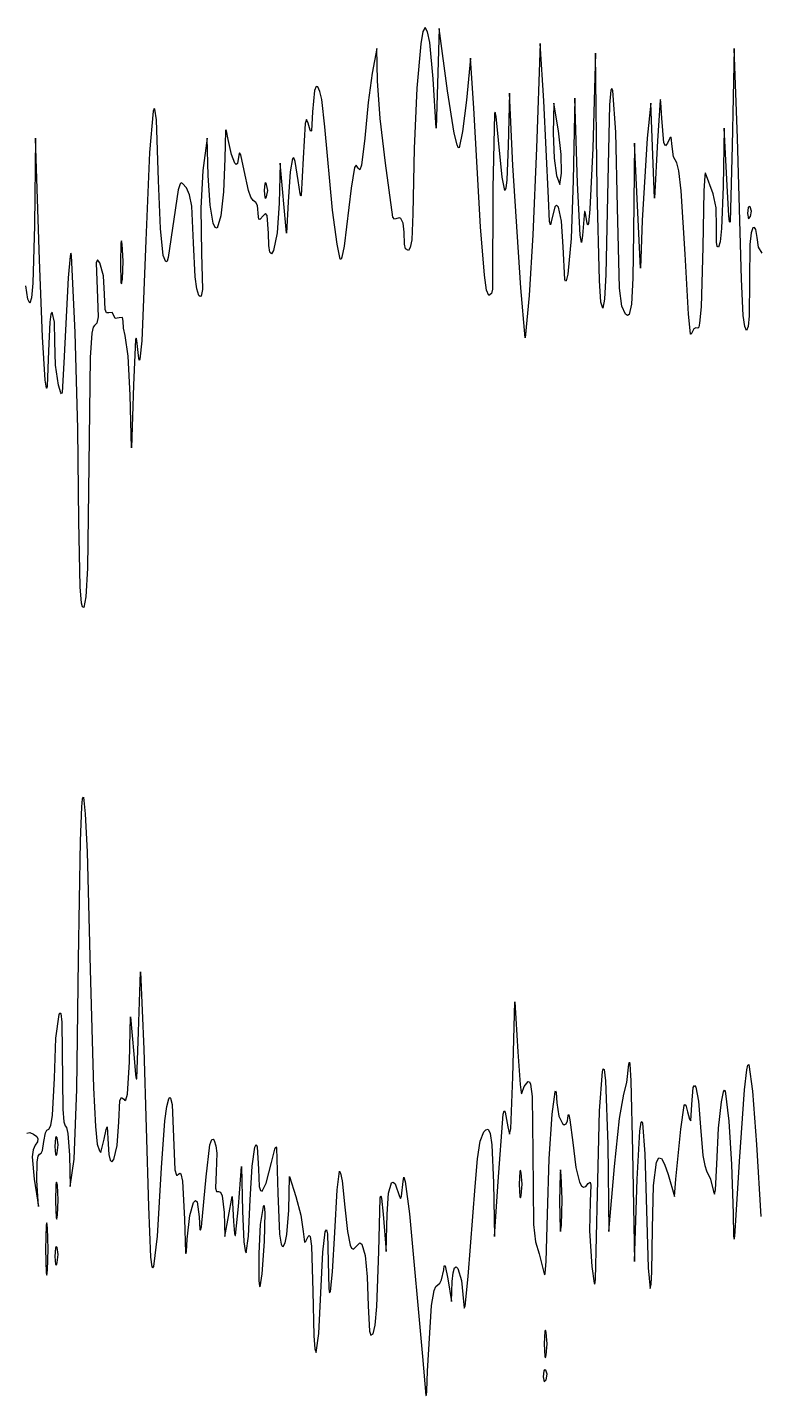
# Model space of a CAD drawing. Header units: metres. Extents: x -207 to 207, y -56 to 56.
# Drawn here: x 0 to 51.8, y -53.6 to 43.1 of the extents above; entities that cross this region are included whole.
import ezdxf

# ---------------------------------------------------------------- set-up
doc = ezdxf.new("R2010")
doc.units = ezdxf.units.M

msp = doc.modelspace()

# ---------------------------------------------------------------- linework, layer by layer
for p, q in [((27.9647, 42.8117), (27.8173, 41.9351)), ((28.1102, 43.0951), (27.9647, 42.8117)), ((28.2802, 42.7852), (28.1102, 43.0951)), ((28.4426, 42.0223), (28.2802, 42.7852)), ((29.1151, 43.0242), (28.8882, 35.9686)), ((29.6912, 38.6145), (29.1151, 43.0242)), ((24.6972, 41.6131), (24.3775, 39.8492)), ((24.7512, 39.32), (24.6972, 41.6131)), ((27.8173, 41.9351), (27.5431, 38.8095)), ((28.6919, 39.4682), (28.4426, 42.0223)), ((36.2567, 41.9659), (36.0067, 34.5575)), ((36.5197, 37.9089), (36.2567, 41.9659)), ((49.9647, 41.6131), (49.8313, 34.7339)), ((50.2104, 35.2631), (49.9647, 41.6131)), ((31.3179, 40.9075), (31.0405, 37.9427)), ((31.5528, 37.3797), (31.3179, 40.9075)), ((40.1609, 41.2603), (39.9727, 34.5575)), ((40.2779, 31.5589), (40.1609, 41.2603)), ((24.3775, 39.8492), (24.0903, 37.7744)), ((20.4102, 38.905), (20.2967, 38.6263)), ((20.5409, 38.8834), (20.4102, 38.905)), ((20.6781, 38.5746), (20.5409, 38.8834)), ((24.9395, 36.6643), (24.7512, 39.32)), ((27.5431, 38.8095), (27.3402, 34.5317)), ((28.8882, 35.9686), (28.6919, 39.4682)), ((41.3197, 38.7789), (41.2568, 38.6653)), ((41.3897, 38.6145), (41.3197, 38.7789)), ((20.2967, 38.6263), (20.1636, 37.1152)), ((20.8111, 37.9918), (20.6781, 38.5746)), ((21.0217, 36.0568), (20.8111, 37.9918)), ((24.0903, 37.7744), (23.8488, 35.2631)), ((30.1709, 35.6136), (29.6912, 38.6145)), ((31.0405, 37.9427), (30.7718, 35.7353)), ((34.0777, 38.4381), (33.9929, 34.7339)), ((34.3221, 33.3228), (34.0777, 38.4381)), ((36.8408, 31.0297), (36.5197, 37.9089)), ((37.2214, 37.7326), (37.185, 35.616)), ((37.5457, 35.7923), (37.2214, 37.7326)), ((38.7002, 38.0853), (38.5899, 32.2645)), ((38.9026, 32.0881), (38.7002, 38.0853)), ((41.2568, 38.6653), (41.1528, 37.6125)), ((41.6134, 35.6806), (41.3897, 38.6145)), ((44.0832, 37.7325), (43.8298, 35.2631)), ((44.335, 31.0297), (44.0832, 37.7325)), ((44.7376, 37.9448), (44.547, 35.0867)), ((44.7689, 37.9895), (44.7376, 37.9448)), ((44.7975, 37.7861), (44.7689, 37.9895)), ((44.8542, 36.6742), (44.7975, 37.7861)), ((8.88649, 37.1653), (8.62163, 34.2518)), ((8.94897, 37.3533), (8.88649, 37.1653)), ((9.00862, 37.3189), (8.94897, 37.3533)), ((9.1167, 36.5701), (9.00862, 37.3189)), ((20.1636, 37.1152), (20.081, 35.7854)), ((32.0398, 29.0013), (31.5528, 37.3797)), ((33.0322, 36.9772), (32.9121, 31.7353)), ((33.0755, 37.0949), (33.0322, 36.9772)), ((33.1317, 36.8016), (33.0755, 37.0949)), ((33.2975, 35.114), (33.1317, 36.8016)), ((41.1528, 37.6125), (41.035, 32.2645)), ((9.26924, 32.2645), (9.1167, 36.5701)), ((13.9999, 35.7892), (13.9482, 33.8395)), ((14.032, 35.8627), (13.9999, 35.7892)), ((14.0739, 35.7821), (14.032, 35.8627)), ((14.1909, 35.1814), (14.0739, 35.7821)), ((19.6236, 36.2918), (19.484, 33.852)), ((19.7252, 36.596), (19.6236, 36.2918)), ((19.8526, 36.3214), (19.7252, 36.596)), ((19.9933, 35.8412), (19.8526, 36.3214)), ((20.0427, 35.7576), (19.9933, 35.8412)), ((20.081, 35.7854), (20.0427, 35.7576)), ((21.5726, 30.1714), (21.0217, 36.0568)), ((25.3163, 33.4992), (24.9395, 36.6643)), ((37.7451, 34.1111), (37.5457, 35.7923)), ((44.998, 34.9469), (44.8542, 36.6742)), ((49.2739, 35.9686), (49.2035, 31.8443)), ((49.4859, 31.9117), (49.2739, 35.9686)), ((0.56009, 35.2631), (0.49422, 29.0895)), ((0.83813, 26.6788), (0.56009, 35.2631)), ((12.7005, 35.2631), (12.4077, 32.97)), ((12.7735, 32.6172), (12.7005, 35.2631)), ((14.4191, 34.1008), (14.1909, 35.1814)), ((23.8488, 35.2631), (23.6261, 33.3487)), ((30.3735, 34.7892), (30.1709, 35.6136)), ((30.7718, 35.7353), (30.5152, 34.5913)), ((33.5648, 32.5026), (33.2975, 35.114)), ((37.185, 35.616), (37.2355, 33.862)), ((41.7327, 30.3608), (41.6134, 35.6806)), ((42.9261, 34.9103), (42.8546, 28.6233)), ((43.3457, 26.0909), (42.9261, 34.9103)), ((43.8298, 35.2631), (43.461, 29.4422)), ((44.547, 35.0867), (44.335, 31.0297)), ((45.109, 34.728), (44.998, 34.9469)), ((45.2526, 34.9103), (45.109, 34.728)), ((45.4149, 35.2572), (45.2526, 34.9103)), ((45.5098, 35.3425), (45.4149, 35.2572)), ((45.5806, 34.6665), (45.5098, 35.3425)), ((50.5002, 25.2971), (50.2104, 35.2631)), ((8.62163, 34.2518), (8.3652, 28.0311)), ((14.6547, 33.506), (14.4191, 34.1008)), ((14.9549, 34.0577), (14.8494, 33.468)), ((14.9961, 34.237), (14.9549, 34.0577)), ((15.0777, 34.0947), (14.9961, 34.237)), ((15.3151, 32.9862), (15.0777, 34.0947)), ((18.825, 33.8682), (18.7317, 33.8264)), ((18.9251, 33.6215), (18.825, 33.8682)), ((19.484, 33.852), (19.362, 31.2241)), ((27.3402, 34.5317), (27.2609, 29.9153)), ((30.4536, 34.6037), (30.3735, 34.7892)), ((30.5152, 34.5913), (30.4536, 34.6037)), ((33.9929, 34.7339), (33.8999, 32.3194)), ((36.0067, 34.5575), (35.7469, 28.4445)), ((37.2355, 33.862), (37.4083, 32.6173)), ((37.7691, 32.7937), (37.7451, 34.1111)), ((39.9727, 34.5575), (39.7795, 30.2382)), ((45.6905, 33.9389), (45.5806, 34.6665)), ((45.9201, 33.5227), (45.6905, 33.9389)), ((49.8313, 34.7339), (49.687, 29.3825)), ((12.4077, 32.97), (12.2565, 30.3143)), ((13.9482, 33.8395), (13.8661, 31.4784)), ((14.7602, 33.4129), (14.6547, 33.506)), ((14.8494, 33.468), (14.7602, 33.4129)), ((15.632, 31.5708), (15.3151, 32.9862)), ((17.8605, 33.4992), (17.7928, 30.677)), ((18.3169, 28.5603), (17.8605, 33.4992)), ((18.565, 32.8755), (18.4233, 30.7652)), ((18.7317, 33.8264), (18.565, 32.8755)), ((19.147, 32.2645), (18.9251, 33.6215)), ((23.1226, 33.192), (22.8827, 31.7353)), ((23.2452, 33.3485), (23.1226, 33.192)), ((23.3778, 33.1464), (23.2452, 33.3485)), ((23.5039, 33.0277), (23.3778, 33.1464)), ((23.6261, 33.3487), (23.5039, 33.0277)), ((25.8386, 29.686), (25.3163, 33.4992)), ((34.8784, 24.6797), (34.3221, 33.3228)), ((46.0643, 32.9529), (45.9201, 33.5227)), ((46.2244, 31.5451), (46.0643, 32.9529)), ((9.39491, 28.891), (9.26924, 32.2645)), ((10.7892, 32.0487), (10.6569, 31.6075)), ((10.8694, 32.1071), (10.7892, 32.0487)), ((10.9675, 32.0702), (10.8694, 32.1071)), ((11.2433, 31.7488), (10.9675, 32.0702)), ((12.9068, 30.5414), (12.7735, 32.6172)), ((16.7858, 32.0523), (16.7335, 31.559)), ((16.8423, 32.1016), (16.7858, 32.0523)), ((16.9114, 32), (16.8423, 32.1016)), ((16.9848, 31.559), (16.9114, 32)), ((19.2769, 31.3366), (19.147, 32.2645)), ((33.7614, 31.5734), (33.5648, 32.5026)), ((33.8999, 32.3194), (33.8371, 31.7374)), ((37.4083, 32.6173), (37.6474, 31.9879)), ((37.6474, 31.9879), (37.7691, 32.7937)), ((38.5899, 32.2645), (38.4373, 28.1685)), ((39.0859, 28.416), (38.9026, 32.0881)), ((41.035, 32.2645), (40.8995, 25.6252)), ((47.8946, 32.5997), (47.837, 31.55)), ((47.9258, 32.8143), (47.8946, 32.5997)), ((47.9575, 32.7936), (47.9258, 32.8143)), ((48.4844, 31.3335), (47.9575, 32.7936)), ((49.6078, 29.7788), (49.4859, 31.9117)), ((10.6569, 31.6075), (9.95047, 26.824)), ((11.4636, 31.2552), (11.2433, 31.7488)), ((11.619, 30.4563), (11.4636, 31.2552)), ((13.8661, 31.4784), (13.6737, 29.7825)), ((15.7996, 31.0962), (15.632, 31.5708)), ((15.9458, 30.8696), (15.7996, 31.0962)), ((16.7335, 31.559), (16.7858, 31.0657)), ((16.7858, 31.0657), (16.8423, 31.0164)), ((16.8423, 31.0164), (16.9114, 31.118)), ((16.9114, 31.118), (16.9848, 31.559)), ((19.3237, 31.172), (19.2769, 31.3366)), ((19.362, 31.2241), (19.3237, 31.172)), ((22.8827, 31.7353), (22.3877, 27.6286)), ((32.9121, 31.7353), (32.879, 24.5915)), ((33.8371, 31.7374), (33.7614, 31.5734)), ((36.9236, 29.3733), (36.8408, 31.0297)), ((40.4422, 25.199), (40.2779, 31.5589)), ((46.5139, 27.0637), (46.2244, 31.5451)), ((47.837, 31.55), (47.7629, 27.5693)), ((48.7107, 30.3327), (48.4844, 31.3335)), ((49.2035, 31.8443), (49.0761, 28.8835)), ((11.7441, 27.8755), (11.619, 30.4563)), ((12.2565, 30.3143), (12.3041, 27.1492)), ((13.1246, 29.2658), (12.9068, 30.5414)), ((16.1379, 30.7166), (15.9458, 30.8696)), ((16.2529, 30.5113), (16.1379, 30.7166)), ((16.3302, 29.7068), (16.2529, 30.5113)), ((17.7928, 30.677), (17.6438, 28.5827)), ((18.4233, 30.7652), (18.3169, 28.5603)), ((21.8895, 27.7718), (21.5726, 30.1714)), ((37.2836, 30.4203), (37.0411, 29.354)), ((37.4184, 30.5306), (37.2836, 30.4203)), ((37.5506, 30.3837), (37.4184, 30.5306)), ((37.7726, 29.3913), (37.5506, 30.3837)), ((39.3855, 30.0727), (39.2394, 28.3839)), ((39.4225, 30.087), (39.3855, 30.0727)), ((39.4653, 29.9525), (39.4225, 30.087)), ((39.7795, 30.2382), (39.6738, 29.2468)), ((41.8704, 24.6643), (41.7327, 30.3608)), ((48.7308, 28.9859), (48.7107, 30.3327)), ((50.968, 30.357), (50.9251, 29.9421)), ((51.0298, 30.4345), (50.968, 30.357)), ((51.1104, 30.4051), (51.0298, 30.4345)), ((51.2065, 30.1186), (51.1104, 30.4051)), ((51.1382, 29.729), (51.2065, 30.1186)), ((0.49422, 29.0895), (0.37189, 25.031)), ((13.2787, 28.9421), (13.1246, 29.2658)), ((13.6737, 29.7825), (13.4015, 28.9015)), ((16.354, 29.547), (16.3302, 29.7068)), ((16.4198, 29.5084), (16.354, 29.547)), ((16.6776, 29.795), (16.4198, 29.5084)), ((16.8355, 29.9415), (16.6776, 29.795)), ((16.9434, 29.7969), (16.8355, 29.9415)), ((17.0303, 28.5603), (16.9434, 29.7969)), ((25.9502, 29.5485), (25.8386, 29.686)), ((26.2026, 29.6186), (25.9502, 29.5485)), ((26.3137, 29.6476), (26.2026, 29.6186)), ((26.4113, 29.5924), (26.3137, 29.6476)), ((26.5617, 29.2492), (26.4113, 29.5924)), ((26.6444, 28.6277), (26.5617, 29.2492)), ((27.2609, 29.9153), (27.1688, 28.0863)), ((36.9813, 29.1316), (36.9236, 29.3733)), ((37.0411, 29.354), (36.9813, 29.1316)), ((37.8794, 27.5901), (37.7726, 29.3913)), ((39.5792, 29.2658), (39.4653, 29.9525)), ((39.6243, 29.1192), (39.5792, 29.2658)), ((39.6738, 29.2468), (39.6243, 29.1192)), ((43.461, 29.4422), (43.3457, 26.0909)), ((49.6509, 29.349), (49.6078, 29.7788)), ((49.6696, 29.306), (49.6509, 29.349)), ((49.687, 29.3825), (49.6696, 29.306)), ((50.9251, 29.9421), (50.9958, 29.5759)), ((50.9958, 29.5759), (51.1382, 29.729)), ((9.59825, 26.9728), (9.39491, 28.891)), ((13.4015, 28.9015), (13.2787, 28.9421)), ((17.0652, 27.6765), (17.0303, 28.5603)), ((17.6438, 28.5827), (17.3896, 27.3166)), ((26.6501, 27.7665), (26.6444, 28.6277)), ((27.1688, 28.0863), (27.0691, 27.5299)), ((32.3124, 25.5755), (32.0398, 29.0013)), ((35.7469, 28.4445), (35.4734, 24.1506)), ((38.4373, 28.1685), (38.213, 25.6626)), ((39.1702, 27.9026), (39.0859, 28.416)), ((39.2394, 28.3839), (39.1702, 27.9026)), ((42.8546, 28.6233), (42.8, 25.3624)), ((48.7189, 27.9089), (48.7308, 28.9859)), ((49.0761, 28.8835), (48.9768, 27.9454)), ((51.1705, 28.5813), (51.0889, 27.7608)), ((51.2863, 28.9357), (51.1705, 28.5813)), ((51.4091, 28.9419), (51.2863, 28.9357)), ((51.5097, 28.8146), (51.4091, 28.9419)), ((51.6026, 28.2492), (51.5097, 28.8146)), ((51.7062, 27.5622), (51.6026, 28.2492)), ((3.05621, 27.1423), (3.00327, 26.9159)), ((3.10623, 26.9646), (3.05621, 27.1423)), ((6.60321, 27.8533), (6.56302, 26.4437)), ((6.64728, 28.0218), (6.60321, 27.8533)), ((6.70186, 27.7745), (6.64728, 28.0218)), ((6.76114, 26.5794), (6.70186, 27.7745)), ((8.3652, 28.0311), (8.07594, 20.9416)), ((11.8571, 25.463), (11.7441, 27.8755)), ((12.3041, 27.1492), (12.3634, 24.5607)), ((17.1463, 27.2015), (17.0652, 27.6765)), ((17.2593, 27.095), (17.1463, 27.2015)), ((17.3896, 27.3166), (17.2593, 27.095)), ((22.1202, 26.7042), (21.8895, 27.7718)), ((22.3877, 27.6286), (22.2382, 26.8522)), ((26.7307, 27.4551), (26.6501, 27.7665)), ((26.9473, 27.3256), (26.7307, 27.4551)), ((27.0691, 27.5299), (26.9473, 27.3256)), ((37.9996, 25.2891), (37.8794, 27.5901)), ((47.7629, 27.5693), (47.6431, 23.3369)), ((48.7758, 27.6187), (48.7189, 27.9089)), ((48.8685, 27.5565), (48.7758, 27.6187)), ((48.9768, 27.9454), (48.8685, 27.5565)), ((51.0889, 27.7608), (51.0584, 25.2107)), ((51.9554, 27.1492), (51.7062, 27.5622)), ((1.05058, 21.2346), (0.83813, 26.6788)), ((3.00327, 26.9159), (2.87123, 25.3853)), ((3.36304, 21.5362), (3.10623, 26.9646)), ((4.9379, 26.6672), (4.85225, 26.4559)), ((4.85225, 26.4559), (4.92757, 24.5915)), ((5.11244, 26.4654), (4.9379, 26.6672)), ((5.36763, 25.5289), (5.11244, 26.4654)), ((6.56302, 26.4437), (6.60577, 25.0906)), ((6.70468, 25.3051), (6.76114, 26.5794)), ((9.7805, 26.5323), (9.59825, 26.9728)), ((9.86287, 26.57), (9.7805, 26.5323)), ((9.95047, 26.824), (9.86287, 26.57)), ((22.1768, 26.7101), (22.1202, 26.7042)), ((22.2382, 26.8522), (22.1768, 26.7101)), ((46.7517, 22.822), (46.5139, 27.0637)), ((2.87123, 25.3853), (2.5677, 19.3881)), ((5.43965, 24.2374), (5.36763, 25.5289)), ((6.65054, 24.9832), (6.70468, 25.3051)), ((11.9765, 24.6082), (11.8571, 25.463)), ((32.4691, 24.5333), (32.3124, 25.5755)), ((38.0475, 25.153), (37.9996, 25.2891)), ((38.0998, 25.1755), (38.0475, 25.153)), ((38.213, 25.6626), (38.0998, 25.1755)), ((40.5552, 23.6761), (40.4422, 25.199)), ((40.8995, 25.6252), (40.7937, 23.8983)), ((42.8, 25.3624), (42.7075, 23.5272)), ((50.6198, 22.7433), (50.5002, 25.2971)), ((51.0584, 25.2107), (51.0322, 22.7179)), ((0.01637, 23.8893), (-0.125, 24.8367)), ((0.37189, 25.031), (0.27057, 23.9888)), ((4.92757, 24.5915), (4.98546, 22.6431)), ((5.49164, 23.1627), (5.43965, 24.2374)), ((6.60577, 25.0906), (6.65054, 24.9832)), ((12.1214, 24.1506), (11.9765, 24.6082)), ((12.3634, 24.5607), (12.2813, 24.1041)), ((32.6141, 24.1506), (32.4691, 24.5333)), ((32.8248, 24.2801), (32.6141, 24.1506)), ((32.879, 24.5915), (32.8248, 24.2801)), ((35.1902, 21.152), (34.8784, 24.6797)), ((42.0317, 23.4005), (41.8704, 24.6643)), ((0.15015, 23.6075), (0.01637, 23.8893)), ((0.27057, 23.9888), (0.15015, 23.6075)), ((12.2112, 24.0671), (12.1214, 24.1506)), ((12.2813, 24.1041), (12.2112, 24.0671)), ((35.4734, 24.1506), (35.1902, 21.152)), ((40.6757, 23.2455), (40.5552, 23.6761)), ((40.7937, 23.8983), (40.6757, 23.2455)), ((42.2803, 22.8391), (42.0317, 23.4005)), ((42.7075, 23.5272), (42.545, 22.794)), ((47.6431, 23.3369), (47.5317, 22.1892)), ((1.56944, 22.2681), (1.48027, 20.2406)), ((1.65071, 22.8307), (1.56944, 22.2681)), ((1.74483, 22.9731), (1.65071, 22.8307)), ((1.89592, 22.2624), (1.74483, 22.9731)), ((1.92677, 20.8859), (1.89592, 22.2624)), ((4.98546, 22.6431), (4.89752, 22.1824)), ((5.59221, 22.927), (5.49164, 23.1627)), ((5.73773, 22.9135), (5.59221, 22.927)), ((5.98952, 22.9533), (5.73773, 22.9135)), ((6.09424, 22.7395), (5.98952, 22.9533)), ((6.20479, 22.5292), (6.09424, 22.7395)), ((6.47061, 22.5777), (6.20479, 22.5292)), ((6.71315, 22.602), (6.47061, 22.5777)), ((6.76773, 22.3339), (6.71315, 22.602)), ((6.77841, 21.842), (6.76773, 22.3339)), ((42.4274, 22.7395), (42.2803, 22.8391)), ((42.545, 22.794), (42.4274, 22.7395)), ((46.8556, 21.6738), (46.7517, 22.822)), ((50.725, 21.9664), (50.6198, 22.7433)), ((51.0322, 22.7179), (50.9554, 21.9596)), ((3.5479, 14.7207), (3.36304, 21.5362)), ((4.54579, 21.4918), (4.42212, 19.7668)), ((4.6297, 21.9014), (4.54579, 21.4918)), ((4.72932, 22.0339), (4.6297, 21.9014)), ((4.89752, 22.1824), (4.72932, 22.0339)), ((6.91525, 21.3283), (6.77841, 21.842)), ((7.10689, 19.8665), (6.91525, 21.3283)), ((46.8979, 21.4238), (46.8556, 21.6738)), ((46.9314, 21.4209), (46.8979, 21.4238)), ((47.125, 21.8007), (46.9314, 21.4209)), ((47.2584, 21.8702), (47.125, 21.8007)), ((47.3959, 21.841), (47.2584, 21.8702)), ((47.4664, 21.908), (47.3959, 21.841)), ((47.5317, 22.1892), (47.4664, 21.908)), ((50.8454, 21.6811), (50.725, 21.9664)), ((50.9554, 21.9596), (50.8454, 21.6811)), ((1.24623, 18.1683), (1.05058, 21.2346)), ((1.97951, 19.2162), (1.92677, 20.8859)), ((7.64032, 21.0349), (7.49184, 17.8006)), ((7.67902, 21.1264), (7.64032, 21.0349)), ((7.72319, 20.9608), (7.67902, 21.1264)), ((7.83762, 19.9172), (7.72319, 20.9608)), ((8.07594, 20.9416), (7.9482, 19.6372)), ((1.48027, 20.2406), (1.39836, 17.7477)), ((2.5677, 19.3881), (2.45158, 17.2943)), ((4.42212, 19.7668), (4.33035, 12.177)), ((7.24927, 17.095), (7.10689, 19.8665)), ((7.89047, 19.5749), (7.83762, 19.9172)), ((7.9482, 19.6372), (7.89047, 19.5749)), ((2.18315, 17.8006), (1.97951, 19.2162)), ((1.32941, 17.6105), (1.24623, 18.1683)), ((1.36588, 17.5901), (1.32941, 17.6105)), ((1.39836, 17.7477), (1.36588, 17.5901)), ((2.34656, 17.2643), (2.18315, 17.8006)), ((7.49184, 17.8006), (7.35657, 13.3908)), ((2.40511, 17.2033), (2.34656, 17.2643)), ((2.45158, 17.2943), (2.40511, 17.2033)), ((7.35657, 13.3908), (7.24927, 17.095)), ((3.62479, 8.19801), (3.5479, 14.7207)), ((4.33035, 12.177), (4.23705, 4.86926)), ((3.71487, 3.5518), (3.62479, 8.19801)), ((4.23705, 4.86926), (4.12617, 2.86337)), ((3.82535, 2.41515), (3.71487, 3.5518)), ((3.89633, 2.15408), (3.82535, 2.41515)), ((3.97757, 2.10196), (3.89633, 2.15408)), ((4.12617, 2.86337), (3.97757, 2.10196)), ((3.83762, -11.99), (3.89384, -11.4103)), ((3.89384, -11.4103), (3.95169, -11.3036)), ((3.95169, -11.3036), (4.07735, -12.4822)), ((3.7356, -14.3805), (3.83762, -11.99)), ((4.07735, -12.4822), (4.21086, -15.1698)), ((3.61226, -22.7689), (3.7356, -14.3805)), ((4.21086, -15.1698), (4.43765, -23.4744)), ((3.49304, -31.9345), (3.61226, -22.7689)), ((4.43765, -23.4744), (4.6628, -31.8308)), ((7.85768, -27.8841), (7.98434, -23.6508)), ((7.98434, -23.6508), (8.22733, -29.1189)), ((34.3293, -31.0591), (34.4531, -25.7675)), ((34.4531, -25.7675), (34.6692, -29.2953)), ((2.00711, -28.3345), (2.22469, -26.6494)), ((2.22469, -26.6494), (2.28825, -26.5336)), ((2.28825, -26.5336), (2.34264, -26.5911)), ((2.34264, -26.5911), (2.42227, -27.2014)), ((7.21074, -30.0008), (7.27968, -26.8258)), ((7.27968, -26.8258), (7.50536, -29.4716)), ((2.42227, -27.2014), (2.4866, -33.3378)), ((7.7179, -31.2055), (7.85768, -27.8841)), ((1.89607, -31.1473), (2.00711, -28.3345)), ((7.50536, -29.4716), (7.63623, -30.9005)), ((8.22733, -29.1189), (8.55869, -40.2314)), ((34.6692, -29.2953), (34.8419, -31.6115)), ((7.07619, -32.286), (7.21074, -30.0008)), ((7.63623, -30.9005), (7.68127, -31.2022)), ((40.442, -33.4661), (40.6609, -30.6762)), ((40.6609, -30.6762), (40.7191, -30.5044)), ((40.7191, -30.5044), (40.7764, -30.5542)), ((40.7764, -30.5542), (40.8836, -31.341)), ((42.3734, -31.4538), (42.5338, -30.1772)), ((42.5338, -30.1772), (42.5619, -30.0167)), ((42.5619, -30.0167), (42.5935, -30.1732)), ((42.5935, -30.1732), (42.6629, -31.3358)), ((50.709, -31.9837), (50.8771, -30.5647)), ((50.8771, -30.5647), (50.949, -30.2331)), ((50.949, -30.2331), (51.0092, -30.191)), ((51.0092, -30.191), (51.2778, -32.073)), ((1.77299, -33.7623), (1.89607, -31.1473)), ((4.6628, -31.8308), (4.79451, -34.5745)), ((7.68127, -31.2022), (7.7179, -31.2055)), ((34.1785, -34.734), (34.3293, -31.0591)), ((34.8419, -31.6115), (34.9101, -32.1797)), ((34.9537, -32.2265), (35.1146, -31.7355)), ((35.1146, -31.7355), (35.4056, -31.3928)), ((35.4056, -31.3928), (35.4992, -31.4084)), ((35.4992, -31.4084), (35.5772, -31.5848)), ((35.5772, -31.5848), (35.6887, -32.4472)), ((40.8836, -31.341), (41.035, -35.8216)), ((42.1648, -32.2939), (42.3734, -31.4538)), ((42.6629, -31.3358), (42.7964, -36.3508)), ((46.9747, -33.0288), (47.0829, -31.8177)), ((47.0829, -31.8177), (47.1686, -31.6669)), ((47.1686, -31.6669), (47.2646, -31.7913)), ((47.2646, -31.7913), (47.455, -32.7816)), ((3.2868, -36.88), (3.49304, -31.9345)), ((6.44702, -34.2341), (6.53551, -32.7381)), ((6.53551, -32.7381), (6.64363, -32.526)), ((6.64363, -32.526), (6.79979, -32.6466)), ((6.79979, -32.6466), (6.88351, -32.7284)), ((6.88351, -32.7284), (6.95723, -32.6972)), ((6.95723, -32.6972), (7.07619, -32.286)), ((9.84503, -33.1703), (9.98717, -32.6213)), ((9.98717, -32.6213), (10.0549, -32.5288)), ((10.0549, -32.5288), (10.1186, -32.5619)), ((10.1186, -32.5619), (10.2277, -33.0178)), ((34.9101, -32.1797), (34.9356, -32.2743)), ((34.9356, -32.2743), (34.9537, -32.2265)), ((35.6887, -32.4472), (35.7463, -36.3991)), ((37.1024, -33.7091), (37.3045, -32.1157)), ((37.3045, -32.1157), (37.3473, -32.0584)), ((37.3473, -32.0584), (37.3848, -32.1633)), ((37.3848, -32.1633), (37.4396, -32.9112)), ((41.8755, -34.0148), (42.1648, -32.2939)), ((47.455, -32.7816), (47.5892, -34.6207)), ((48.8764, -34.7005), (49.0829, -32.823)), ((49.0829, -32.823), (49.2322, -32.1276)), ((49.2322, -32.1276), (49.2899, -32.0088)), ((49.2899, -32.0088), (49.3424, -32.0592)), ((49.3424, -32.0592), (49.5917, -34.1992)), ((50.3512, -37.0564), (50.709, -31.9837)), ((51.2778, -32.073), (51.5599, -35.8354)), ((1.65437, -34.5009), (1.77299, -33.7623)), ((2.4866, -33.3378), (2.55698, -34.2448)), ((9.70363, -34.1834), (9.84503, -33.1703)), ((10.2277, -33.0178), (10.4195, -37.6436)), ((33.2733, -38.4675), (33.648, -33.6987)), ((33.648, -33.6987), (33.7177, -33.4736)), ((33.7177, -33.4736), (33.7896, -33.5688)), ((33.7896, -33.5688), (33.9637, -34.5869)), ((36.903, -36.8658), (37.1024, -33.7091)), ((37.4396, -32.9112), (37.5725, -33.8352)), ((37.5725, -33.8352), (37.8238, -34.3699)), ((38.1839, -34.1805), (38.2449, -33.7932)), ((38.2449, -33.7932), (38.26, -33.7208)), ((38.26, -33.7208), (38.2845, -33.753)), ((38.2845, -33.753), (38.357, -34.1)), ((40.3019, -39.3494), (40.442, -33.4661)), ((46.1942, -34.7633), (46.4349, -33.0869)), ((46.4349, -33.0869), (46.4886, -33.0179)), ((46.4886, -33.0179), (46.5459, -33.0735)), ((46.5459, -33.0735), (46.6829, -33.5286)), ((46.6829, -33.5286), (46.8186, -34.0524)), ((46.8995, -34.1659), (46.9747, -33.0288)), ((1.37115, -34.8329), (1.50813, -34.7633)), ((1.50813, -34.7633), (1.65437, -34.5009)), ((2.55698, -34.2448), (2.65465, -34.5333)), ((2.65465, -34.5333), (2.76129, -34.6451)), ((2.76129, -34.6451), (2.85608, -35.071)), ((4.79451, -34.5745), (4.91797, -35.8216)), ((5.42155, -35.4689), (5.55215, -34.7923)), ((5.55215, -34.7923), (5.6256, -34.6046)), ((5.6256, -34.6046), (5.70042, -35.8216)), ((6.33582, -35.9181), (6.44702, -34.2341)), ((9.46919, -37.4991), (9.70363, -34.1834)), ((32.4084, -34.8079), (32.5763, -34.7633)), ((32.5763, -34.7633), (32.7088, -35.0625)), ((33.9637, -34.5869), (34.082, -35.1106)), ((34.082, -35.1106), (34.1785, -34.734)), ((37.8238, -34.3699), (37.9597, -34.4539)), ((37.9597, -34.4539), (38.0843, -34.3957)), ((38.0843, -34.3957), (38.1839, -34.1805)), ((38.357, -34.1), (38.5591, -35.7046)), ((41.5214, -37.4091), (41.8755, -34.0148)), ((43.2969, -34.8934), (43.3909, -34.2681)), ((43.3909, -34.2681), (43.4382, -34.2173)), ((43.4382, -34.2173), (43.485, -34.3386)), ((43.485, -34.3386), (43.6598, -36.5065)), ((45.857, -38.2911), (46.1942, -34.7633)), ((46.8186, -34.0524), (46.8995, -34.1659)), ((47.5892, -34.6207), (47.7606, -36.6329)), ((48.7478, -37.2328), (48.8764, -34.7005)), ((49.5917, -34.1992), (49.7828, -37.266)), ((-0.04599, -35.05), (0.16673, -34.9929)), ((0.16673, -34.9929), (0.42955, -35.1036)), ((0.42955, -35.1036), (0.64688, -35.2744)), ((0.70125, -35.6478), (0.54338, -35.8853)), ((0.64688, -35.2744), (0.7366, -35.45)), ((0.7366, -35.45), (0.70125, -35.6478)), ((1.06694, -36.2681), (1.15535, -35.6452)), ((1.15535, -35.6452), (1.25897, -35.0224)), ((1.25897, -35.0224), (1.37115, -34.8329)), ((1.97234, -35.3781), (1.92992, -35.998)), ((2.02536, -35.2888), (1.97234, -35.3781)), ((2.09253, -35.3739), (2.02536, -35.2888)), ((2.16884, -35.864), (2.09253, -35.3739)), ((2.85608, -35.071), (2.96892, -36.5946)), ((5.18764, -36.4085), (5.42155, -35.4689)), ((12.8937, -35.8611), (13.0377, -35.4834)), ((13.0377, -35.4834), (13.1164, -35.4715)), ((13.1164, -35.4715), (13.2008, -35.5726)), ((13.2008, -35.5726), (13.3134, -35.9288)), ((31.8277, -36.8522), (32.0228, -35.6059)), ((32.0228, -35.6059), (32.2626, -34.9525)), ((32.2626, -34.9525), (32.4084, -34.8079)), ((32.7088, -35.0625), (32.8264, -35.8773)), ((38.5591, -35.7046), (38.7874, -37.4606)), ((43.1226, -38.2911), (43.2969, -34.8934)), ((0.38849, -36.2109), (0.32329, -36.7135)), ((0.32329, -36.7135), (0.4604, -38.2934)), ((0.54338, -35.8853), (0.38849, -36.2109)), ((0.67325, -37.0712), (0.74594, -36.6733)), ((0.74594, -36.6733), (0.85435, -36.5272)), ((0.85435, -36.5272), (0.97122, -36.4576)), ((0.97122, -36.4576), (1.06694, -36.2681)), ((1.92992, -35.998), (1.98682, -36.5622)), ((1.98682, -36.5622), (2.04134, -36.5911)), ((2.04134, -36.5911), (2.1055, -36.4323)), ((2.1055, -36.4323), (2.16884, -35.864)), ((2.96892, -36.5946), (3.01859, -38.8203)), ((4.91797, -35.8216), (5.07814, -36.2912)), ((5.07814, -36.2912), (5.18764, -36.4085)), ((5.70042, -35.8216), (5.75452, -36.551)), ((5.75452, -36.551), (5.84836, -36.9545)), ((6.09821, -36.9058), (6.33582, -35.9181)), ((12.6373, -38.1368), (12.8937, -35.8611)), ((13.3134, -35.9288), (13.3765, -36.4634)), ((13.3765, -36.4634), (13.3361, -37.7786)), ((15.8851, -37.381), (16.077, -36.0353)), ((16.077, -36.0353), (16.1707, -35.8371)), ((16.1707, -35.8371), (16.2498, -36.0047)), ((16.2498, -36.0047), (16.3248, -37.5855)), ((17.2553, -37.1202), (17.4827, -36.1691)), ((17.4827, -36.1691), (17.5555, -36.0092)), ((17.5555, -36.0092), (17.6071, -36.0903)), ((17.6071, -36.0903), (17.6963, -39.282)), ((32.8264, -35.8773), (32.9655, -38.5557)), ((35.7463, -36.3991), (35.7931, -41.5054)), ((41.035, -35.8216), (41.1211, -41.9953)), ((42.7964, -36.3508), (42.9329, -44.1119)), ((43.6598, -36.5065), (43.7943, -41.2767)), ((47.7606, -36.6329), (47.8897, -37.338)), ((51.5599, -35.8354), (51.8516, -40.9369)), ((0.66051, -38.3793), (0.67325, -37.0712)), ((3.01859, -38.8203), (3.2868, -36.88)), ((5.84836, -36.9545), (5.96768, -37.0627)), ((5.96768, -37.0627), (6.09821, -36.9058)), ((9.19223, -42.3231), (9.46919, -37.4991)), ((10.4195, -37.6436), (10.5269, -38.0044)), ((14.9137, -40.2314), (15.1371, -37.4091)), ((15.1371, -37.4091), (15.2018, -40.5547)), ((15.7526, -39.7452), (15.8851, -37.381)), ((16.3248, -37.5855), (16.3924, -38.813)), ((16.8766, -38.5709), (17.2553, -37.1202)), ((31.6477, -38.8203), (31.8277, -36.8522)), ((34.8591, -37.6672), (34.8105, -37.7559)), ((34.9184, -37.8501), (34.8591, -37.6672)), ((36.7762, -40.7605), (36.903, -36.8658)), ((37.6995, -37.647), (37.6579, -37.8759)), ((37.7505, -38.0147), (37.6995, -37.647)), ((38.7874, -37.4606), (39.0353, -38.4966)), ((41.1211, -41.9953), (41.5214, -37.4091)), ((44.2729, -38.7537), (44.482, -37.0995)), ((44.482, -37.0995), (44.6368, -36.7928)), ((44.6368, -36.7928), (44.8248, -36.8344)), ((44.8248, -36.8344), (45.0457, -37.2251)), ((45.0457, -37.2251), (45.2992, -37.9659)), ((47.8897, -37.338), (48.0285, -37.7076)), ((48.0285, -37.7076), (48.3117, -38.306)), ((48.6507, -39.0396), (48.7478, -37.2328)), ((49.7828, -37.266), (49.8954, -40.7256)), ((50.0173, -42.344), (50.3512, -37.0564)), ((0.4604, -38.2934), (0.76764, -40.2314)), ((0.76764, -40.2314), (0.66051, -38.3793)), ((2.01057, -38.6668), (1.97044, -39.8786)), ((2.05653, -38.5185), (2.01057, -38.6668)), ((2.11322, -38.7257), (2.05653, -38.5185)), ((10.5269, -38.0044), (10.5978, -38.0237)), ((10.5978, -38.0237), (10.6803, -37.9383)), ((10.6803, -37.9383), (10.7635, -37.8661)), ((10.7635, -37.8661), (10.8372, -37.9235)), ((10.8372, -37.9235), (10.9572, -38.4359)), ((10.9572, -38.4359), (11.0957, -41.1133)), ((12.3008, -41.6695), (12.6373, -38.1368)), ((13.3361, -37.7786), (13.2838, -38.9226)), ((16.5826, -39.1383), (16.8766, -38.5709)), ((18.4785, -40.4751), (18.5154, -38.1147)), ((18.5154, -38.1147), (18.9805, -39.5258)), ((21.9034, -39.0602), (22.0643, -37.7257)), ((22.0643, -37.7257), (22.1418, -37.8802)), ((22.1418, -37.8802), (22.2397, -38.4141)), ((22.2397, -38.4141), (22.4466, -40.2842)), ((25.5348, -39.2943), (25.7316, -38.5652)), ((25.7316, -38.5652), (25.8573, -38.4957)), ((25.8573, -38.4957), (25.9969, -38.6294)), ((25.9969, -38.6294), (26.3038, -39.5258)), ((26.4506, -39.506), (26.5654, -38.4675)), ((26.5654, -38.4675), (26.6207, -38.1593)), ((26.6207, -38.1593), (26.718, -38.4647)), ((26.718, -38.4647), (27.0199, -40.7471)), ((32.9655, -38.5557), (33.0256, -42.348)), ((33.0256, -42.348), (33.2733, -38.4675)), ((34.8105, -37.7559), (34.7655, -38.6439)), ((34.7655, -38.6439), (34.8105, -39.5319)), ((34.9815, -38.6439), (34.9184, -37.8501)), ((34.9184, -39.4376), (34.9815, -38.6439)), ((37.6579, -37.8759), (37.6205, -39.8786)), ((37.8053, -39.7373), (37.7505, -38.0147)), ((39.0353, -38.4966), (39.1722, -38.759)), ((39.4825, -38.8016), (39.6605, -38.5933)), ((39.6605, -38.5933), (39.7797, -38.5141)), ((39.7797, -38.5141), (39.8404, -38.7126)), ((42.9329, -44.1119), (43.1226, -38.2911)), ((45.2992, -37.9659), (45.7584, -39.5258)), ((45.7584, -39.5258), (45.857, -38.2911)), ((48.3117, -38.306), (48.5199, -39.173)), ((2.17464, -39.7451), (2.11322, -38.7257)), ((13.2838, -38.9226), (13.3583, -39.1644)), ((13.3583, -39.1644), (13.4987, -39.1754)), ((13.4987, -39.1754), (13.6504, -39.2023)), ((13.6504, -39.2023), (13.7727, -39.4716)), ((13.7727, -39.4716), (13.9054, -40.6515)), ((13.9555, -42.348), (14.4608, -39.5258)), ((14.4608, -39.5258), (14.5755, -41.2897)), ((16.3924, -38.813), (16.4734, -39.0878)), ((16.4734, -39.0878), (16.5826, -39.1383)), ((17.6963, -39.282), (17.8171, -42.1804)), ((18.9805, -39.5258), (19.3242, -40.8333)), ((21.7315, -42.0537), (21.9034, -39.0602)), ((24.8496, -43.4064), (24.9481, -39.61)), ((24.9481, -39.61), (24.9837, -39.4721)), ((24.9837, -39.4721), (25.0271, -39.628)), ((25.0271, -39.628), (25.1442, -40.7605)), ((25.4335, -40.7782), (25.5348, -39.2943)), ((26.3038, -39.5258), (26.3769, -39.6606)), ((26.3769, -39.6606), (26.4506, -39.506)), ((31.162, -45.1703), (31.6477, -38.8203)), ((34.8105, -39.5319), (34.8591, -39.6206)), ((34.8591, -39.6206), (34.9184, -39.4376)), ((39.1722, -38.759), (39.3205, -38.8587)), ((39.3205, -38.8587), (39.4825, -38.8016)), ((39.8404, -38.7126), (39.7805, -39.8786)), ((40.1782, -45.3886), (40.3019, -39.3494)), ((44.1996, -41.7895), (44.2729, -38.7537)), ((48.5199, -39.173), (48.5858, -39.3474)), ((48.5858, -39.3474), (48.6507, -39.0396)), ((1.97044, -39.8786), (2.015, -41.0348)), ((2.11688, -40.8424), (2.17464, -39.7451)), ((8.55869, -40.2314), (8.69588, -43.8126)), ((11.4784, -40.8722), (11.7439, -39.9371)), ((11.7439, -39.9371), (11.8773, -39.796)), ((11.8773, -39.796), (11.9946, -39.9032)), ((11.9946, -39.9032), (12.1324, -40.9546)), ((14.7089, -42.2668), (14.9137, -40.2314)), ((15.2018, -40.5547), (15.3044, -42.7194)), ((15.6261, -42.3217), (15.7526, -39.7452)), ((16.66, -40.2314), (16.4511, -41.4982)), ((16.7142, -40.1524), (16.66, -40.2314)), ((16.7575, -40.2035), (16.7142, -40.1524)), ((16.8097, -40.657), (16.7575, -40.2035)), ((18.3487, -42.2062), (18.4785, -40.4751)), ((22.4466, -40.2842), (22.6229, -42.0033)), ((37.6205, -39.8786), (37.6599, -41.8226)), ((37.7522, -41.5424), (37.8053, -39.7373)), ((39.7805, -39.8786), (39.7348, -41.9534)), ((1.31851, -41.5526), (1.27885, -43.23)), ((1.36145, -41.3851), (1.31851, -41.5526)), ((1.41389, -41.7307), (1.36145, -41.3851)), ((2.015, -41.0348), (2.06117, -41.123)), ((2.06117, -41.123), (2.11688, -40.8424)), ((11.0957, -41.1133), (11.181, -43.4832)), ((11.2961, -42.5244), (11.4784, -40.8722)), ((12.1324, -40.9546), (12.1954, -41.8439)), ((13.9054, -40.6515), (13.9555, -42.348)), ((14.5755, -41.2897), (14.6432, -42.1237)), ((16.4511, -41.4982), (16.3498, -43.5534)), ((16.765, -42.7008), (16.8097, -40.657)), ((19.3242, -40.8333), (19.4975, -41.9953)), ((25.1442, -40.7605), (25.3699, -43.4064)), ((25.3699, -43.4064), (25.4335, -40.7782)), ((27.0199, -40.7471), (27.9231, -50.8147)), ((35.7931, -41.5054), (35.9356, -42.7239)), ((36.6724, -44.1141), (36.7762, -40.7605)), ((37.7016, -41.9878), (37.7522, -41.5424)), ((43.7943, -41.2767), (43.8977, -44.5534)), ((49.8954, -40.7256), (49.9401, -42.3158)), ((1.46959, -43.23), (1.41389, -41.7307)), ((8.92075, -44.4687), (9.19223, -42.3231)), ((11.2328, -43.4053), (11.2961, -42.5244)), ((12.1954, -41.8439), (12.2428, -41.8896)), ((12.2428, -41.8896), (12.3008, -41.6695)), ((14.6432, -42.1237), (14.6751, -42.2855)), ((14.6751, -42.2855), (14.7089, -42.2668)), ((15.4603, -43.5066), (15.6261, -42.3217)), ((17.8171, -42.1804), (17.9354, -42.8834)), ((18.2286, -42.7827), (18.3487, -42.2062)), ((19.4975, -41.9953), (19.5933, -42.7455)), ((19.6924, -42.6803), (19.8526, -42.348)), ((19.8526, -42.348), (19.9209, -42.2678)), ((19.9209, -42.2678), (19.9823, -42.3578)), ((19.9823, -42.3578), (20.0825, -43.0288)), ((20.8899, -43.4423), (21.0608, -42.0171)), ((21.0608, -42.0171), (21.1392, -41.8806)), ((21.1392, -41.8806), (21.2038, -42.1656)), ((21.2038, -42.1656), (21.2637, -44.1119)), ((21.5744, -44.8532), (21.7315, -42.0537)), ((22.6229, -42.0033), (22.8117, -42.957)), ((37.6599, -41.8226), (37.7016, -41.9878)), ((39.7348, -41.9534), (39.9017, -44.4647)), ((44.1489, -44.8361), (44.1996, -41.7895)), ((49.9401, -42.3158), (49.9733, -42.5354)), ((49.9733, -42.5354), (50.0173, -42.344)), ((1.27885, -43.23), (1.31851, -44.9073)), ((1.41389, -44.7293), (1.46959, -43.23)), ((1.97234, -43.1393), (1.92992, -43.7591)), ((2.02536, -43.05), (1.97234, -43.1393)), ((2.09253, -43.1351), (2.02536, -43.05)), ((2.16884, -43.6251), (2.09253, -43.1351)), ((11.181, -43.4832), (11.2057, -43.5465)), ((11.2057, -43.5465), (11.2328, -43.4053)), ((15.3044, -42.7194), (15.3799, -43.3336)), ((15.3799, -43.3336), (15.4603, -43.5066)), ((16.6017, -44.9794), (16.765, -42.7008)), ((17.9354, -42.8834), (18.0079, -43.0367)), ((18.0079, -43.0367), (18.0887, -43.0536)), ((18.0887, -43.0536), (18.2286, -42.7827)), ((19.5933, -42.7455), (19.6924, -42.6803)), ((20.0825, -43.0288), (20.1805, -46.1992)), ((20.5901, -49.1967), (20.8899, -43.4423)), ((22.8117, -42.957), (22.9204, -43.1748)), ((22.9204, -43.1748), (23.0438, -43.2349)), ((23.0438, -43.2349), (23.3497, -42.9267)), ((23.3497, -42.9267), (23.4977, -42.7986)), ((23.4977, -42.7986), (23.6357, -42.895)), ((23.6357, -42.895), (23.8701, -43.6937)), ((24.7005, -47.299), (24.8496, -43.4064)), ((35.9356, -42.7239), (36.1905, -43.5827)), ((1.92992, -43.7591), (1.98682, -44.3233)), ((1.98682, -44.3233), (2.04134, -44.3522)), ((2.04134, -44.3522), (2.1055, -44.1934)), ((2.1055, -44.1934), (2.16884, -43.6251)), ((8.69588, -43.8126), (8.79993, -44.4986)), ((8.85857, -44.5721), (8.92075, -44.4687)), ((16.3498, -43.5534), (16.3694, -45.4565)), ((21.2637, -44.1119), (21.3088, -46.022)), ((23.8701, -43.6937), (24.0297, -45.188)), ((29.4306, -44.6999), (29.4696, -44.4106)), ((29.4696, -44.4106), (29.5347, -44.4264)), ((29.5347, -44.4264), (29.7303, -45.3466)), ((36.1905, -43.5827), (36.5442, -44.9939)), ((36.6075, -44.9327), (36.6724, -44.1141)), ((39.9017, -44.4647), (40.0701, -45.6559)), ((1.31851, -44.9073), (1.36145, -45.0748)), ((1.36145, -45.0748), (1.41389, -44.7293)), ((8.79993, -44.4986), (8.85857, -44.5721)), ((16.4615, -45.9149), (16.6017, -44.9794)), ((21.423, -46.2225), (21.5744, -44.8532)), ((24.0297, -45.188), (24.0913, -47.2428)), ((29.1588, -45.6407), (29.2861, -45.4)), ((29.2861, -45.4), (29.4306, -44.6999)), ((29.7303, -45.3466), (29.9772, -46.9341)), ((30.0355, -45.523), (30.0907, -44.9119)), ((30.0907, -44.9119), (30.1851, -44.5723)), ((30.1851, -44.5723), (30.3055, -44.481)), ((30.3055, -44.481), (30.4387, -44.6147)), ((30.4387, -44.6147), (30.6907, -45.464)), ((30.9507, -47.2583), (31.162, -45.1703)), ((36.5442, -44.9939), (36.5752, -45.0666)), ((36.5752, -45.0666), (36.6075, -44.9327)), ((40.1303, -45.7222), (40.1782, -45.3886)), ((43.8977, -44.5534), (44.0342, -46.0098)), ((44.0968, -45.7263), (44.1489, -44.8361)), ((16.3694, -45.4565), (16.4079, -45.8631)), ((16.4079, -45.8631), (16.4615, -45.9149)), ((20.1805, -46.1992), (20.2574, -49.358)), ((21.3088, -46.022), (21.3592, -46.3272)), ((21.3592, -46.3272), (21.423, -46.2225)), ((28.5727, -47.22), (28.7658, -46.1527)), ((28.7658, -46.1527), (28.8818, -45.8805)), ((28.8818, -45.8805), (29.0131, -45.7621)), ((29.0131, -45.7621), (29.1588, -45.6407)), ((29.9772, -46.9341), (30.0355, -45.523)), ((30.6907, -45.464), (30.8356, -46.9341)), ((40.0701, -45.6559), (40.1303, -45.7222)), ((44.0342, -46.0098), (44.0968, -45.7263)), ((24.0913, -47.2428), (24.177, -49.0308)), ((24.5769, -48.6042), (24.7005, -47.299)), ((28.2912, -51.873), (28.5727, -47.22)), ((30.8356, -46.9341), (30.8784, -47.4124)), ((30.8784, -47.4124), (30.9507, -47.2583)), ((20.4072, -50.554), (20.5901, -49.1967)), ((24.177, -49.0308), (24.2843, -49.3194)), ((24.2843, -49.3194), (24.4387, -49.2272)), ((24.4387, -49.2272), (24.5769, -48.6042)), ((36.5744, -49.0448), (36.5294, -49.9328)), ((36.623, -48.9561), (36.5744, -49.0448)), ((36.6823, -49.139), (36.623, -48.9561)), ((36.7454, -49.9328), (36.6823, -49.139)), ((20.2574, -49.358), (20.3269, -50.2728)), ((20.3269, -50.2728), (20.4072, -50.554)), ((36.5294, -49.9328), (36.5744, -50.8208)), ((36.6823, -50.7265), (36.7454, -49.9328)), ((27.9231, -50.8147), (28.1774, -53.5915)), ((36.5744, -50.8208), (36.623, -50.9094)), ((36.623, -50.9094), (36.6823, -50.7265)), ((28.2347, -53.2446), (28.2912, -51.873)), ((36.5042, -51.8403), (36.4612, -52.2552)), ((36.5659, -51.7628), (36.5042, -51.8403)), ((36.6465, -51.7922), (36.5659, -51.7628)), ((36.7426, -52.0787), (36.6465, -51.7922)), ((36.6743, -52.4684), (36.7426, -52.0787)), ((36.4612, -52.2552), (36.5319, -52.6214)), ((36.5319, -52.6214), (36.6743, -52.4684)), ((28.1774, -53.5915), (28.2083, -53.5523)), ((28.2083, -53.5523), (28.2347, -53.2446))]:
    msp.add_line(p, q)

doc.saveas('drawing.dxf')
